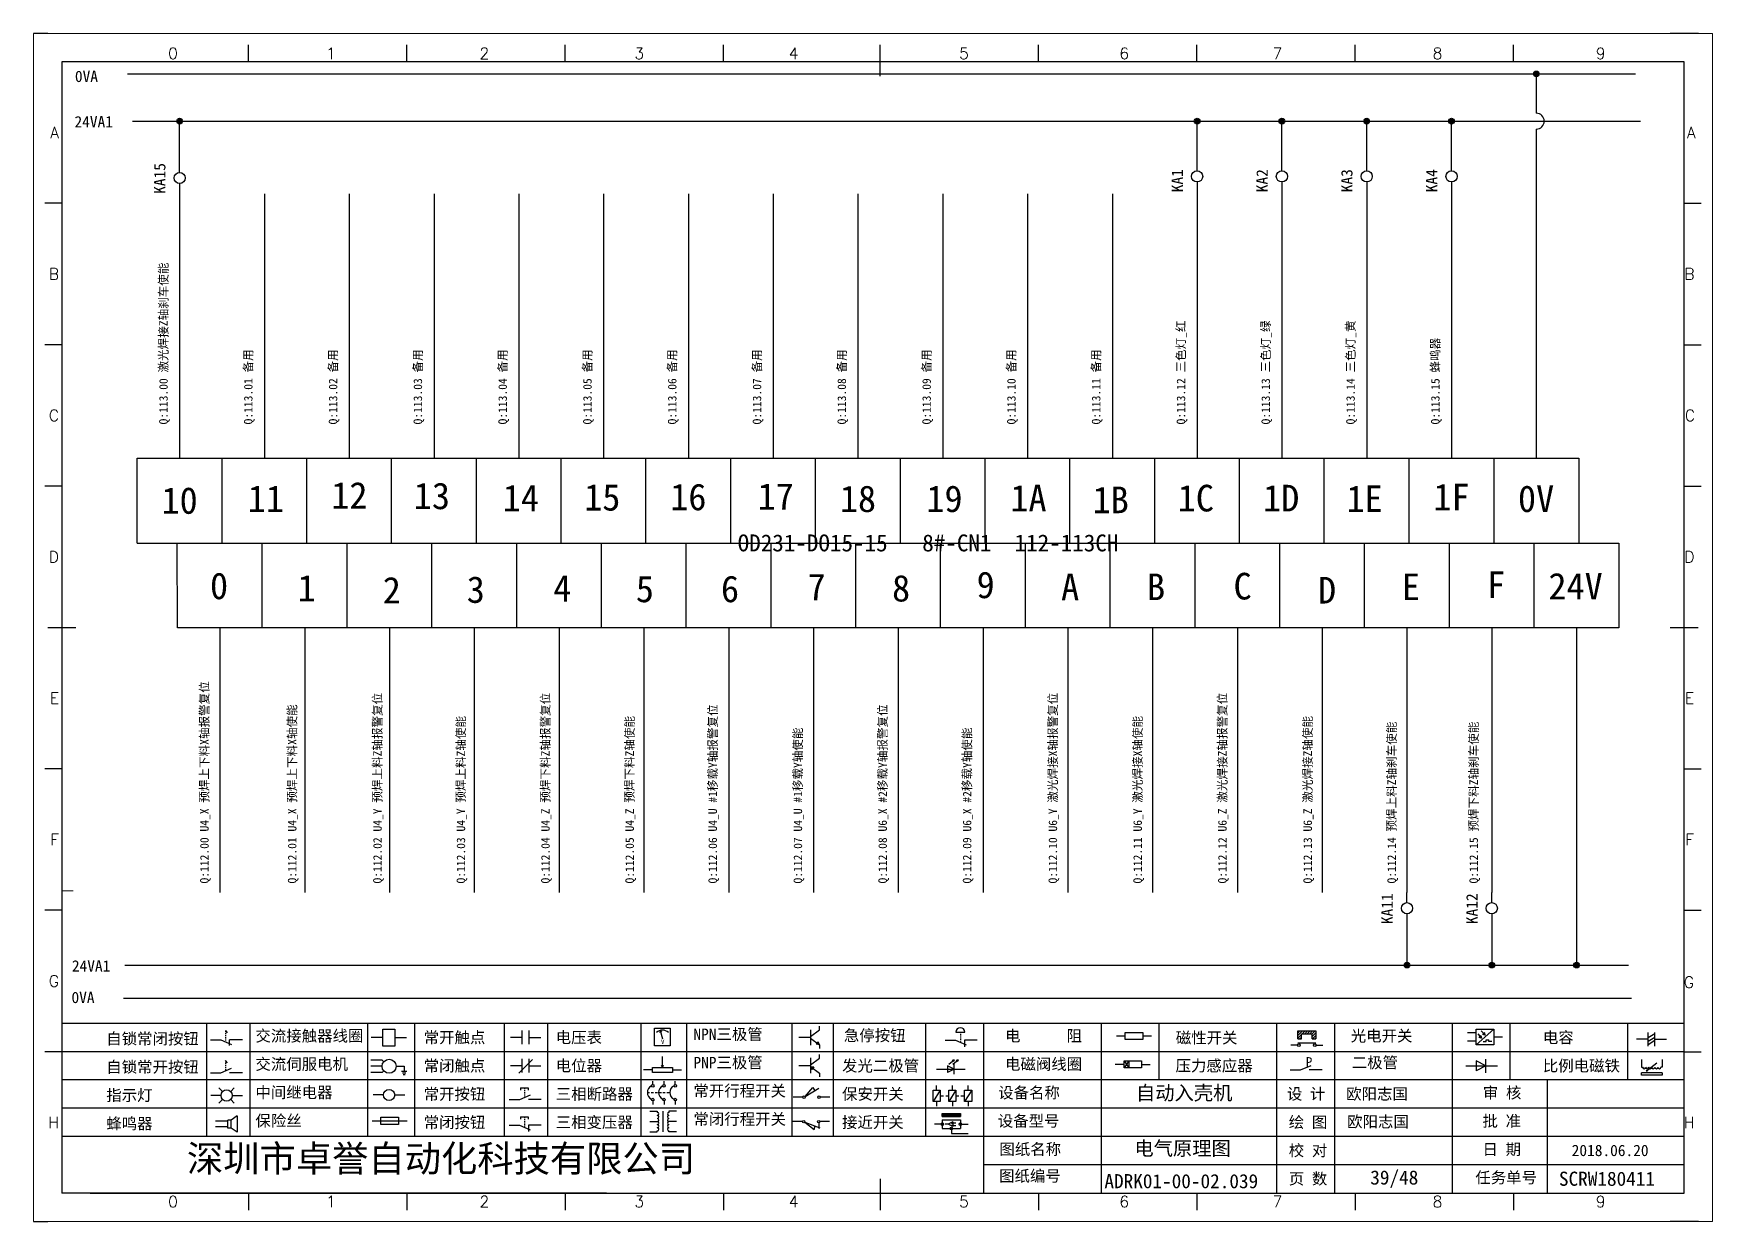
# Model space of a CAD drawing. Header units: millimetres. Extents: x 336 to 12810, y -1577 to 4105.
# Drawn here: x 7982.8 to 8279.8, y -956.1 to -746.1 of the extents above; entities that cross this region are included whole.
import ezdxf
from ezdxf.enums import TextEntityAlignment as Align

# ---------------------------------------------------------------- set-up
doc = ezdxf.new("R2010")
doc.units = ezdxf.units.MM
doc.layers.add('AE_BOR', color=1, linetype='Continuous')
doc.layers.add('MISC', color=2, linetype='Continuous')
doc.styles.get("Standard").update_dxf_attribs({"font": ''})
doc.styles.add('WD', font='romans.shx', dxfattribs={"width": 0.8, "bigfont": 'gbcbig.shx'})
doc.styles.add('样式 0', font='')
doc.styles.add('汉字', font='')
doc.styles.get('Standard').set_extended_font_data('SimSun')
doc.styles.get('样式 0').set_extended_font_data('KaiTi_GB2312')
doc.styles.get('汉字').set_extended_font_data('新宋体')

# ---------------------------------------------------------------- blocks, each defined once
blk = doc.blocks.new('磁性开关')
at = {"linetype": 'ByBlock'}
h = blk.add_hatch(dxfattribs=at)
h.set_pattern_fill('ANSI31', color=256, scale=0.1, style=0)
h.paths.add_polyline_path([(-1910.88, -776.69), (-1910.88, -775.29), (-1907.69, -775.29), (-1907.69, -776.69), (-1908.31, -776.69), (-1908.31, -775.79), (-1910.25, -775.79), (-1910.25, -776.69)])
for p, q in [((-1910.91, -777.81), (-1912.09, -777.81)), ((-1910.88, -776.69), (-1910.88, -775.29)), ((-1910.88, -775.29), (-1907.69, -775.29)), ((-1910.88, -776.69), (-1910.25, -776.69)), ((-1910.88, -777.39), (-1907.69, -777.39)), ((-1910.25, -776.69), (-1910.25, -775.79)), ((-1910.25, -775.79), (-1908.31, -775.79)), ((-1908.31, -776.69), (-1908.31, -775.79)), ((-1908.31, -776.69), (-1907.69, -776.69)), ((-1907.69, -775.29), (-1907.69, -776.69)), ((-1907.66, -777.81), (-1906.48, -777.81))]:
    blk.add_line(p, q, dxfattribs=at)
for centre in [(-1910.68, -777.81), (-1907.88, -777.81)]:
    blk.add_circle(centre, 0.225, dxfattribs=at)
blk = doc.blocks.new('*U6')
at = {"linetype": 'ByBlock'}
for p, q in [((-1909.23, -780.45), (-1909.23, -780.67)), ((-1909.23, -780.45), (-1908.92, -780.84)), ((-1909.23, -780.84), (-1909.23, -781.05)), ((-1911.92, -782.07), (-1910.06, -782.07)), ((-1910.06, -782.07), (-1908.18, -782.88)), ((-1909.23, -781.23), (-1909.23, -781.44)), ((-1909.23, -781.61), (-1909.23, -781.83)), ((-1909.23, -782), (-1909.23, -782.21)), ((-1909.23, -782.38), (-1909.23, -782.43)), ((-1908.52, -783.07), (-1908.52, -782.07)), ((-1906.25, -782.07), (-1908.52, -782.07))]:
    blk.add_line(p, q, dxfattribs=at)
blk = doc.blocks.new('*U8')
at = {"linetype": 'ByBlock'}
for p, q in [((-1911.92, -792.89), (-1910.06, -792.89)), ((-1910.06, -792.89), (-1908.18, -792.08)), ((-1908.88, -791.17), (-1909.23, -790.71)), ((-1909.23, -790.71), (-1909.23, -790.92)), ((-1909.23, -791.09), (-1909.23, -791.31)), ((-1909.23, -791.48), (-1909.23, -791.69)), ((-1909.23, -791.86), (-1909.23, -792.08)), ((-1909.23, -792.25), (-1909.23, -792.47)), ((-1906.25, -792.89), (-1908.52, -792.89))]:
    blk.add_line(p, q, dxfattribs=at)
blk = doc.blocks.new('蜂鸣器')
at = {"linetype": 'ByBlock'}
for p, q in [((-1907.17, -795.53), (-1908.25, -796.26)), ((-1907.17, -795.53), (-1907.17, -798.41)), ((-1908.8, -796.48), (-1911.01, -796.48)), ((-1908.8, -797.46), (-1911.01, -797.46)), ((-1908.25, -796.26), (-1908.8, -796.26)), ((-1908.8, -797.68), (-1908.8, -796.26)), ((-1908.25, -797.68), (-1908.8, -797.68)), ((-1908.25, -797.68), (-1908.25, -796.26)), ((-1907.17, -798.41), (-1908.25, -797.68))]:
    blk.add_line(p, q, dxfattribs=at)
blk = doc.blocks.new('指示灯')
at = {"linetype": 'ByBlock'}
for p, q in [((-1854.25, -776.92), (-1856.06, -776.92)), ((-1854.62, -775.59), (-1853.97, -776.23)), ((-1854.62, -778.25), (-1853.97, -777.61)), ((-1851.9, -775.59), (-1852.54, -776.23)), ((-1851.9, -778.25), (-1852.54, -777.61)), ((-1852.26, -776.92), (-1850.45, -776.92))]:
    blk.add_line(p, q, dxfattribs=at)
blk.add_circle((-1853.26, -776.92), 0.992, dxfattribs=at)
blk = doc.blocks.new('光电开关')
at = {"linetype": 'ByBlock'}
h = blk.add_hatch(dxfattribs=at)
h.set_pattern_fill('ANSI31', color=256, scale=0.01, style=0)
h.set_pattern_definition([(45, (0.172267, 0), (-0.0224506403, 0.0224506403), [])])
h.paths.add_polyline_path([(-1882.44, -776.34), (-1882.5, -775.91), (-1882.68, -776.07)])
h.paths.add_polyline_path([(-1882.86, -776.23), (-1882.44, -776.34), (-1882.68, -776.07)])
h.paths.add_polyline_path([(-1883.05, -776.88), (-1883.11, -776.45), (-1883.29, -776.61)])
h.paths.add_polyline_path([(-1883.47, -776.77), (-1883.05, -776.88), (-1883.29, -776.61)])
for p, q in [((-1884.01, -775.96), (-1885.56, -775.96)), ((-1884.01, -777.39), (-1885.56, -777.39)), ((-1880.91, -775.3), (-1884.01, -778.05)), ((-1883.75, -776.09), (-1883.05, -776.88)), ((-1883.11, -776.45), (-1883.47, -776.77)), ((-1883.05, -776.88), (-1883.47, -776.77)), ((-1883.14, -775.55), (-1882.44, -776.34)), ((-1883.05, -776.88), (-1883.11, -776.45)), ((-1882.5, -775.91), (-1882.86, -776.23)), ((-1882.44, -776.34), (-1882.86, -776.23)), ((-1882.78, -777.47), (-1882.23, -777.47)), ((-1882.44, -776.34), (-1882.5, -775.91)), ((-1882.23, -777.47), (-1882.23, -777.14)), ((-1882.23, -777.14), (-1881.78, -777.14)), ((-1881.78, -777.47), (-1881.78, -777.14)), ((-1881.23, -777.47), (-1881.78, -777.47)), ((-1879.37, -776.67), (-1880.91, -776.67))]:
    blk.add_line(p, q, dxfattribs=at)
blk.add_lwpolyline([(-1884.01, -775.3), (-1880.91, -775.3), (-1880.91, -778.05), (-1884.01, -778.05)], close=True, dxfattribs=at)
blk = doc.blocks.new('交流接触器线圈')
at = {"linetype": 'ByBlock'}
for p, q in [((-1880.82, -781.77), (-1882.87, -781.77)), ((-1878.72, -781.77), (-1876.67, -781.77))]:
    blk.add_line(p, q, dxfattribs=at)
blk.add_lwpolyline([(-1880.82, -780.28), (-1878.72, -780.28), (-1878.72, -783.26), (-1880.82, -783.26)], close=True, dxfattribs=at)
blk = doc.blocks.new('交流伺服电机')
at = {"linetype": 'ByBlock'}
for p, q in [((-1880.97, -785.75), (-1882.94, -785.75)), ((-1880.97, -786.85), (-1882.94, -786.85)), ((-1880.97, -785.75), (-1880.65, -786.03)), ((-1878.49, -786.85), (-1877.07, -786.85)), ((-1877.07, -786.85), (-1877.07, -787.72)), ((-1880.97, -787.94), (-1882.94, -787.94)), ((-1880.97, -787.94), (-1880.65, -787.67)), ((-1877.54, -787.72), (-1876.59, -787.72)), ((-1877.38, -788.01), (-1876.75, -788.01)), ((-1877.23, -788.29), (-1876.9, -788.29))]:
    blk.add_line(p, q, dxfattribs=at)
blk.add_circle((-1879.73, -786.85), 1.24, dxfattribs=at)
blk = doc.blocks.new('中间继电器')
at = {"linetype": 'ByBlock'}
for p, q in [((-1880.72, -791.92), (-1882.54, -791.92)), ((-1878.74, -791.92), (-1876.92, -791.92))]:
    blk.add_line(p, q, dxfattribs=at)
blk.add_circle((-1879.73, -791.92), 0.992, dxfattribs=at)
blk = doc.blocks.new('保险丝')
at = {"linetype": 'ByBlock'}
blk.add_line((-1882.72, -796.49), (-1876.55, -796.49), dxfattribs=at)
blk.add_lwpolyline([(-1881.2, -795.86), (-1878.06, -795.86), (-1878.06, -797.12), (-1881.2, -797.12)], close=True, dxfattribs=at)
blk = doc.blocks.new('常开按钮')
at = {"linetype": 'ByBlock'}
for p, q in [((-1910.06, -787.73), (-1908.18, -786.93)), ((-1909.9, -785.68), (-1908.56, -785.68)), ((-1909.9, -785.68), (-1909.9, -786.07)), ((-1909.23, -785.68), (-1909.23, -785.89)), ((-1909.23, -786.06), (-1909.23, -786.28)), ((-1909.23, -786.45), (-1909.23, -786.67)), ((-1909.23, -786.84), (-1909.23, -787.05)), ((-1908.56, -785.68), (-1908.56, -786.07)), ((-1911.92, -787.73), (-1910.06, -787.73)), ((-1909.23, -787.22), (-1909.23, -787.38)), ((-1906.25, -787.73), (-1908.52, -787.73))]:
    blk.add_line(p, q, dxfattribs=at)
blk = doc.blocks.new('常开触点')
at = {"linetype": 'ByBlock'}
for p, q in [((-1853.82, -782.99), (-1853.82, -780.56)), ((-1852.6, -782.99), (-1852.6, -780.56)), ((-1853.82, -781.77), (-1855.88, -781.77)), ((-1852.6, -781.77), (-1850.55, -781.77))]:
    blk.add_line(p, q, dxfattribs=at)
blk = doc.blocks.new('常闭触点')
at = {"linetype": 'ByBlock'}
for p, q in [((-1853.82, -786.77), (-1855.88, -786.77)), ((-1852.01, -785.66), (-1854.43, -788.1)), ((-1853.82, -787.99), (-1853.82, -785.56)), ((-1852.6, -787.99), (-1852.6, -785.56)), ((-1852.6, -786.77), (-1850.55, -786.77))]:
    blk.add_line(p, q, dxfattribs=at)
blk = doc.blocks.new('常闭按钮')
at = {"linetype": 'ByBlock'}
for p, q in [((-1856.13, -792.28), (-1854.28, -792.28)), ((-1854.28, -792.28), (-1852.4, -793.09)), ((-1854.11, -790.83), (-1852.77, -790.83)), ((-1854.11, -790.83), (-1854.11, -791.22)), ((-1853.44, -790.83), (-1853.44, -791.04)), ((-1853.44, -791.21), (-1853.44, -791.43)), ((-1853.44, -791.6), (-1853.44, -791.82)), ((-1853.44, -791.99), (-1853.44, -792.2)), ((-1853.44, -792.37), (-1853.44, -792.53)), ((-1852.77, -790.83), (-1852.77, -791.22)), ((-1850.47, -792.28), (-1852.73, -792.28)), ((-1852.73, -792.28), (-1852.73, -793.43))]:
    blk.add_line(p, q, dxfattribs=at)
blk = doc.blocks.new('电磁阀线圈')
at = {"linetype": 'ByBlock'}
for p, q in [((-1854.61, -795.92), (-1853.75, -797.16)), ((-1853.75, -795.92), (-1854.61, -797.16)), ((-1853.75, -795.92), (-1853.75, -797.16)), ((-1854.61, -796.54), (-1856.17, -796.54)), ((-1851.53, -796.54), (-1849.97, -796.54))]:
    blk.add_line(p, q, dxfattribs=at)
blk.add_lwpolyline([(-1854.61, -795.92), (-1851.53, -795.92), (-1851.53, -797.16), (-1854.61, -797.16)], close=True, dxfattribs=at)
blk = doc.blocks.new('电压表')
at = {"linetype": 'ByBlock'}
for p, q in [((-1814.84, -780.75), (-1814.91, -781.13)), ((-1814.6, -781.05), (-1814.91, -781.13)), ((-1814.84, -780.75), (-1814.46, -782.26)), ((-1814.84, -780.75), (-1814.6, -781.05))]:
    blk.add_line(p, q, dxfattribs=at)
blk.add_lwpolyline([(-1815.84, -780.34), (-1813.07, -780.34), (-1813.07, -783.49), (-1815.84, -783.49)], close=True, dxfattribs=at)
blk.add_arc((-1814.46, -782.26), 1.56, 46.8313, 133.1687, dxfattribs=at)
at = {"linetype": 'ByBlock', "insert": (-1814.7, -782.39), "char_height": 0.75, "width": 0.6768, "attachment_point": 1}
blk.add_mtext('V', dxfattribs=at)
blk = doc.blocks.new('电位器')
at = {"linetype": 'ByBlock'}
for p, q in [((-1814.45, -787.3), (-1814.62, -786.96)), ((-1814.62, -786.96), (-1814.27, -786.96)), ((-1814.45, -787.3), (-1814.45, -785.39)), ((-1814.45, -787.3), (-1814.27, -786.96)), ((-1816.21, -787.75), (-1817.79, -787.75)), ((-1812.68, -787.75), (-1811.1, -787.75))]:
    blk.add_line(p, q, dxfattribs=at)
blk.add_lwpolyline([(-1816.21, -787.3), (-1812.68, -787.3), (-1812.68, -788.2), (-1816.21, -788.2)], close=True, dxfattribs=at)
blk = doc.blocks.new('三相断路器')
at = {"linetype": 'ByBlock'}
for p, q in [((-1816.17, -790.33), (-1816.17, -789.7)), ((-1814.17, -790.33), (-1814.17, -789.7)), ((-1812.18, -790.33), (-1812.18, -789.7)), ((-1817.14, -791.74), (-1816.72, -791.74)), ((-1816.45, -791.74), (-1816.03, -791.74)), ((-1815.76, -791.74), (-1815.34, -791.74)), ((-1815.07, -791.74), (-1814.65, -791.74)), ((-1814.38, -791.74), (-1813.96, -791.74)), ((-1813.69, -791.74), (-1813.27, -791.74)), ((-1816.17, -793.19), (-1816.17, -793.83)), ((-1814.17, -793.19), (-1814.17, -793.83)), ((-1812.18, -793.19), (-1812.18, -793.83))]:
    blk.add_line(p, q, dxfattribs=at)
for centre in [(-1816.17, -790.55), (-1816.17, -792.98), (-1814.17, -790.55), (-1814.17, -792.98), (-1812.18, -790.55), (-1812.18, -792.98)]:
    blk.add_circle(centre, 0.219, dxfattribs=at)
for centre in [(-1815.81, -791.74), (-1813.82, -791.74), (-1811.83, -791.74)]:
    blk.add_arc(centre, 1.32, 115.5791, 244.4209, dxfattribs=at)
blk = doc.blocks.new('三相变压器')
at = {"linetype": 'ByBlock'}
for p, q in [((-1816.69, -795.03), (-1815.37, -795.03)), ((-1815.37, -795.03), (-1815.37, -795.24)), ((-1814.34, -798.7), (-1814.34, -795.04)), ((-1812, -795.03), (-1813.32, -795.03)), ((-1813.32, -795.03), (-1813.32, -795.24)), ((-1816.69, -796.87), (-1815.37, -796.87)), ((-1816.69, -798.71), (-1815.37, -798.71)), ((-1815.37, -798.71), (-1815.37, -798.5)), ((-1812, -796.87), (-1813.32, -796.87)), ((-1813.32, -798.71), (-1813.32, -798.5)), ((-1812, -798.71), (-1813.32, -798.71))]:
    blk.add_line(p, q, dxfattribs=at)
for centre, start, end in [((-1815.37, -795.51), 270, 90), ((-1815.37, -796.06), 270, 90), ((-1813.32, -795.51), 90, 270), ((-1813.32, -796.06), 90, 270), ((-1815.37, -796.6), 270, 90), ((-1815.37, -797.14), 270, 90), ((-1815.37, -797.68), 270, 90), ((-1815.37, -798.23), 270, 90), ((-1813.32, -796.6), 90, 270), ((-1813.32, -797.14), 90, 270), ((-1813.32, -797.68), 90, 270), ((-1813.32, -798.23), 90, 270)]:
    blk.add_arc(centre, 0.271, start, end, dxfattribs=at)
blk = doc.blocks.new('压力感应器')
at = {"linetype": 'ByBlock'}
for p, q in [((-1817.44, -777.73), (-1815.59, -777.73)), ((-1815.59, -777.73), (-1813.71, -776.93)), ((-1811.78, -777.73), (-1814.05, -777.73))]:
    blk.add_line(p, q, dxfattribs=at)
at = {"linetype": 'ByBlock', "insert": (-1814.65, -775.48), "char_height": 1.68, "width": 1.2242, "attachment_point": 1}
blk.add_mtext('{\\fNSimSun|b0|i0|c134|p49;P}', dxfattribs=at)
blk = doc.blocks.new('二极管')
at = {"linetype": 'ByBlock'}
for p, q in [((-1787.52, -776.77), (-1781.92, -776.77)), ((-1783.97, -776.77), (-1785.69, -775.9)), ((-1785.69, -775.9), (-1785.69, -777.65)), ((-1783.97, -776.77), (-1785.69, -777.65)), ((-1783.97, -777.99), (-1783.97, -775.56))]:
    blk.add_line(p, q, dxfattribs=at)
blk = doc.blocks.new('NPN三极管')
at = {"linetype": 'ByBlock'}
for p, q in [((-1785.73, -780.61), (-1785.73, -783.32)), ((-1785.73, -781.82), (-1784.15, -780.66)), ((-1784.15, -780.66), (-1784.15, -779.98)), ((-1785.73, -781.97), (-1787.81, -781.97)), ((-1785.73, -782.11), (-1784.15, -783.27)), ((-1784.41, -782.73), (-1784.74, -783.18)), ((-1784.15, -783.27), (-1784.74, -783.18)), ((-1784.15, -783.27), (-1784.41, -782.73)), ((-1784.15, -783.27), (-1784.15, -783.96))]:
    blk.add_line(p, q, dxfattribs=at)
blk = doc.blocks.new('PNP三极管')
at = {"linetype": 'ByBlock'}
for p, q in [((-1784.9, -786.74), (-1786.98, -786.74)), ((-1784.9, -785.38), (-1784.9, -788.09)), ((-1784.9, -786.59), (-1783.32, -785.43)), ((-1784.9, -786.88), (-1783.32, -788.04)), ((-1784.9, -786.88), (-1784.31, -786.97)), ((-1784.9, -786.88), (-1784.64, -787.42)), ((-1784.31, -786.97), (-1784.64, -787.42)), ((-1783.32, -785.43), (-1783.32, -784.75)), ((-1783.32, -788.04), (-1783.32, -788.73))]:
    blk.add_line(p, q, dxfattribs=at)
blk = doc.blocks.new('常开行程开关')
at = {"linetype": 'ByBlock'}
for p, q in [((-1786.29, -792.3), (-1788.01, -792.3)), ((-1785.89, -792.17), (-1784.52, -790.62)), ((-1785.89, -792.17), (-1783.43, -790.72)), ((-1784.52, -790.62), (-1784.19, -791.17)), ((-1781.48, -792.3), (-1783.21, -792.3))]:
    blk.add_line(p, q, dxfattribs=at)
for centre in [(-1786.07, -792.3), (-1783.42, -792.3)]:
    blk.add_circle(centre, 0.219, dxfattribs=at)
blk = doc.blocks.new('常闭行程开关')
at = {"linetype": 'ByBlock'}
for p, q in [((-1786.34, -796.62), (-1788.07, -796.62)), ((-1785.93, -796.72), (-1783.25, -797.7)), ((-1785.93, -796.72), (-1784.3, -798)), ((-1784.3, -798), (-1784.08, -797.4)), ((-1783.48, -796.84), (-1783.48, -797.85)), ((-1781.54, -796.62), (-1783.26, -796.62))]:
    blk.add_line(p, q, dxfattribs=at)
for centre in [(-1786.12, -796.62), (-1783.48, -796.62)]:
    blk.add_circle(centre, 0.219, dxfattribs=at)
blk = doc.blocks.new('电容')
at = {"linetype": 'ByBlock'}
for p, q in [((-1756.08, -782.99), (-1756.08, -780.56)), ((-1754.86, -780.79), (-1756.08, -781.55)), ((-1754.86, -782.99), (-1754.86, -780.56)), ((-1756.08, -781.77), (-1758.13, -781.77)), ((-1754.86, -781.44), (-1756.08, -782.2)), ((-1754.86, -781.99), (-1756.08, -782.75)), ((-1754.86, -781.77), (-1752.81, -781.77))]:
    blk.add_line(p, q, dxfattribs=at)
blk = doc.blocks.new('发光二极管')
at = {"linetype": 'ByBlock'}
for p, q in [((-1758.01, -786.77), (-1752.89, -786.77)), ((-1754.84, -786.77), (-1756.04, -786.16)), ((-1756.04, -786.16), (-1756.04, -787.39)), ((-1754.84, -786.77), (-1756.04, -787.39)), ((-1755.78, -785.92), (-1754.89, -785.14)), ((-1754.89, -785.14), (-1755.2, -785.22)), ((-1755.2, -785.22), (-1755.01, -785.43)), ((-1755.08, -785.92), (-1754.18, -785.14)), ((-1754.89, -785.14), (-1755.01, -785.43)), ((-1754.84, -787.63), (-1754.84, -785.92)), ((-1754.18, -785.14), (-1754.49, -785.22)), ((-1754.49, -785.22), (-1754.31, -785.43)), ((-1754.18, -785.14), (-1754.31, -785.43))]:
    blk.add_line(p, q, dxfattribs=at)
blk = doc.blocks.new('比例电磁阀')
at = {"linetype": 'ByBlock'}
for p, q in [((-1757.26, -775.38), (-1757.26, -776.71)), ((-1757.26, -776.71), (-1757.05, -776.71)), ((-1753.6, -777.73), (-1757.25, -777.73)), ((-1757.25, -778.13), (-1757.25, -777.73)), ((-1753.6, -778.13), (-1757.25, -778.13)), ((-1754.5, -775.98), (-1756.35, -777.44)), ((-1756.35, -777.44), (-1756.25, -777.25)), ((-1756.35, -777.44), (-1756.15, -777.38)), ((-1756.15, -777.38), (-1756.25, -777.25)), ((-1753.58, -776.71), (-1753.8, -776.71)), ((-1753.6, -777.73), (-1753.6, -778.13)), ((-1753.58, -775.38), (-1753.58, -776.71))]:
    blk.add_line(p, q, dxfattribs=at)
for centre in [(-1756.78, -776.71), (-1756.24, -776.71), (-1755.7, -776.71), (-1755.15, -776.71), (-1754.61, -776.71), (-1754.07, -776.71)]:
    blk.add_arc(centre, 0.271, 180, 0, dxfattribs=at)
blk = doc.blocks.new('保安开关')
at = {"linetype": 'ByBlock'}
for p, q in [((-1757.96, -790.79), (-1757.96, -789.97)), ((-1755.17, -790.79), (-1755.17, -789.97)), ((-1752.39, -790.79), (-1752.39, -789.97)), ((-1757.33, -790.79), (-1758.6, -792.81)), ((-1757.96, -792.81), (-1757.96, -793.62)), ((-1757.33, -791.8), (-1756.72, -791.8)), ((-1756.35, -791.8), (-1755.89, -791.8)), ((-1754.54, -790.79), (-1755.81, -792.81)), ((-1755.17, -792.81), (-1755.17, -793.62)), ((-1754.52, -791.8), (-1754.06, -791.8)), ((-1753.69, -791.8), (-1753.08, -791.8)), ((-1751.75, -790.79), (-1753.02, -792.81)), ((-1752.39, -792.81), (-1752.39, -793.62))]:
    blk.add_line(p, q, dxfattribs=at)
for points in [[(-1758.6, -790.79), (-1757.33, -790.79), (-1757.33, -792.81), (-1758.6, -792.81)], [(-1755.81, -790.79), (-1754.54, -790.79), (-1754.54, -792.81), (-1755.81, -792.81)], [(-1753.02, -790.79), (-1751.75, -790.79), (-1751.75, -792.81), (-1753.02, -792.81)]]:
    blk.add_lwpolyline(points, close=True, dxfattribs=at)
blk = doc.blocks.new('接近开关')
at = {"linetype": 'ByBlock'}
h = blk.add_hatch(dxfattribs=at)
h.set_pattern_fill('ANSI31', color=256, scale=0.01, style=0)
h.set_pattern_definition([(45, (-89.131516, -30.795668), (-0.0224506403, 0.0224506403), [])])
h.paths.add_polyline_path([(-1516.96, -1123.35), (-1516.96, -1122.85), (-1513.76, -1122.85), (-1513.76, -1123.35)])
for p, q in [((-1517.18, -1124.71), (-1518.36, -1124.71)), ((-1516.96, -1123.35), (-1516.96, -1122.85)), ((-1516.96, -1122.85), (-1513.76, -1122.85)), ((-1516.96, -1123.35), (-1513.76, -1123.35)), ((-1516.96, -1123.95), (-1513.76, -1123.95)), ((-1516.96, -1123.95), (-1516.96, -1125.47)), ((-1516.96, -1125.47), (-1513.76, -1125.47)), ((-1515.91, -1124.71), (-1516.45, -1124.71)), ((-1515.11, -1124.31), (-1515.91, -1124.71)), ((-1515.11, -1125.11), (-1515.91, -1124.71)), ((-1515.33, -1124.53), (-1515.17, -1124.53)), ((-1515.33, -1124.88), (-1515.17, -1124.88)), ((-1515.25, -1124.45), (-1515.25, -1124.61)), ((-1515.11, -1124.31), (-1515.11, -1125.11)), ((-1515.11, -1124.48), (-1514.58, -1124.48)), ((-1515.11, -1124.94), (-1514.58, -1124.94)), ((-1513.76, -1122.85), (-1513.76, -1123.35)), ((-1513.76, -1123.95), (-1513.76, -1125.47)), ((-1513.54, -1124.71), (-1512.36, -1124.71)), ((-1515.36, -1125.69), (-1515.36, -1126.36)), ((-1515.36, -1126.36), (-1512.36, -1126.36))]:
    blk.add_line(p, q, dxfattribs=at)
for centre in [(-1516.96, -1124.71), (-1515.36, -1125.47), (-1513.76, -1124.71)]:
    blk.add_circle(centre, 0.225, dxfattribs=at)
blk = doc.blocks.new('电阻')
at = {"linetype": 'ByBlock'}
for p, q in [((-3.09, 0), (-1.57, 0)), ((1.57, 0), (3.09, 0))]:
    blk.add_line(p, q, dxfattribs=at)
blk.add_lwpolyline([(-1.57, 0.63), (1.57, 0.63), (1.57, -0.63), (-1.57, -0.63)], close=True, dxfattribs=at)
blk = doc.blocks.new('急停按钮')
at = {"linetype": 'ByBlock'}
for p, q in [((-1.86, 0), (0, 0)), ((0, 0), (1.88, -0.81)), ((0.06, 1.45), (1.61, 1.45)), ((0.83, 1.45), (0.83, 1.24)), ((0.83, 1.07), (0.83, 0.85)), ((0.83, 0.68), (0.83, 0.47)), ((0.83, 0.29), (0.83, 0.08)), ((3.81, 0), (1.54, 0)), ((1.54, 0), (1.54, -1.15)), ((0.83, -0.09), (0.83, -0.24))]:
    blk.add_line(p, q, dxfattribs=at)
blk.add_arc((0.83, 1.45), 0.774, 0, 180)
blk = doc.blocks.new('电控横A4')
for p, q in [((292, -5), (5, -5)), ((5, -5), (5, -205)), ((292, -205), (292, -5)), ((10.03, -205), (289.53, -205)), ((130.8, -205), (190.75, -205)), ((190.75, -205), (259.54, -205))]:
    blk.add_line(p, q)
at = {"lineweight": 9, "ltscale": 0.1}
for p, q in [((5, -151.57), (7, -151.57)), ((101.34, -205), (130.8, -205)), ((129.44, -205), (129.44, -205)), ((129.44, -205), (129.44, -205)), ((129.44, -205), (129.44, -205)), ((129.44, -205), (129.44, -205))]:
    blk.add_line(p, q, dxfattribs=at)
at = {"linetype": 'ByBlock'}
for p, q in [((292, -175), (5, -175)), ((292, -180), (5, -180)), ((292, -185), (5, -185)), ((292, -190), (5, -190)), ((292, -195), (5, -195)), ((292, -200), (168.03, -200))]:
    blk.add_line(p, q, dxfattribs=at)
at = {"color": 0, "lineweight": -2}
for p, q in [((30.58, -175), (30.58, -195)), ((38.26, -175), (38.26, -195)), ((59.05, -175), (59.05, -195)), ((67.4, -175), (67.4, -195)), ((83.26, -175), (83.26, -195)), ((90.91, -175), (90.91, -195)), ((107.4, -175), (107.4, -195)), ((115.5, -175), (115.5, -195)), ((134.12, -175), (134.12, -195)), ((141.48, -175), (141.48, -195)), ((157.79, -175), (157.79, -195)), ((168.03, -175), (168.03, -204.92)), ((188.84, -175), (188.84, -185)), ((199.08, -175), (199.08, -185)), ((219.89, -175), (219.89, -185)), ((230.12, -175), (230.12, -185)), ((250.93, -175), (250.93, -185)), ((261.17, -175), (261.17, -185)), ((281.98, -175), (281.98, -185)), ((188.84, -185), (188.84, -204.92)), ((219.89, -185), (219.89, -205)), ((230.12, -185), (230.12, -205)), ((250.93, -185), (250.93, -205)), ((267.79, -185), (267.79, -205))]:
    blk.add_line(p, q, dxfattribs=at)
at = {"color": 0, "ltscale": 2}
for p, q in [((292, -205), (292, -183.55)), ((101.34, -205), (5, -205)), ((259.54, -205), (289.53, -205)), ((259.54, -205), (292, -205))]:
    blk.add_line(p, q, dxfattribs=at)
at = {"layer": 'AE_BOR', "lineweight": 30}
for p, q in [((2.53, 0), (0, 0)), ((294.53, 0), (289.53, 0)), ((0, -210), (2.53, -210)), ((294.53, -210), (289.53, -210))]:
    blk.add_line(p, q, dxfattribs=at)
at = {"layer": 'AE_BOR', "color": 1, "lineweight": 15}
for p, q in [((0, 0), (297, 0)), ((0, -210), (0, 0)), ((297, 0), (297, -210)), ((297, -210), (0, -210))]:
    blk.add_line(p, q, dxfattribs=at)
at = {"layer": 'AE_BOR'}
for p, q in [((38.03, -5), (38.03, -2)), ((66.03, -5), (66.03, -2)), ((94.03, -5), (94.03, -2)), ((122.03, -5), (122.03, -2)), ((149.78, -5), (149.78, -2)), ((177.78, -5), (177.78, -2)), ((205.78, -5), (205.78, -2)), ((233.78, -5), (233.78, -2)), ((261.78, -5), (261.78, -2)), ((5, -30), (2, -30)), ((292, -30), (295, -30)), ((5, -55), (2, -55)), ((292, -55), (295, -55)), ((5, -80), (2, -80)), ((292, -80), (295, -80)), ((5, -130), (2, -130)), ((292, -130), (295, -130)), ((5, -155), (2, -155)), ((292, -155), (295, -155)), ((5, -180), (2, -180)), ((292, -180), (295, -180)), ((38.03, -205), (38.03, -208)), ((66.03, -205), (66.03, -208)), ((94.03, -205), (94.03, -208)), ((122.03, -205), (122.03, -208)), ((149.78, -205), (149.78, -208)), ((177.78, -205), (177.78, -208)), ((205.78, -205), (205.78, -208)), ((233.78, -205), (233.78, -208)), ((261.78, -205), (261.78, -208))]:
    blk.add_line(p, q, dxfattribs=at)
at = {"layer": 'AE_BOR', "color": 2, "lineweight": 30}
for p, q in [((149.78, -7.5), (149.78, -2.5)), ((2.5, -105), (7.5, -105)), ((289.5, -105), (294.5, -105)), ((149.78, -202.5), (149.78, -207.5)), ((149.78, -205), (149.78, -207.5))]:
    blk.add_line(p, q, dxfattribs=at)
at = {"linetype": 'ByBlock'}
for name, p in [('*U6', (1943.19, 604.18)), ('交流接触器线圈', (1942.62, 604.27)), ('常开触点', (1940.27, 604.3)), ('电压表', (1925.71, 604.52)), ('NPN三极管', (1923.2, 604.5)), ('磁性开关', (2134.53, 598.96)), ('光电开关', (2139.22, 599.27)), ('电容', (2041.69, 603.98)), ('电位器', (1925.71, 604.52)), ('PNP三极管', (1922.37, 604.27)), ('压力感应器', (2039.72, 594.52)), ('*U8', (1943.19, 609.18)), ('交流伺服电机', (1942.62, 604.27)), ('常闭触点', (1940.27, 604.3)), ('发光二极管', (1917.72, 603.69)), ('电磁阀线圈', (2047.53, 614.3)), ('二极管', (2040.91, 594.27)), ('比例电磁阀', (2041.69, 593.98)), ('指示灯', (1887.41, 589.18)), ('中间继电器', (1942.62, 604.27)), ('常开按钮', (1996.06, 599.3)), ('三相断路器', (1925.71, 604.52)), ('常开行程开关', (1922.37, 604.27)), ('保安开关', (1917.72, 603.98)), ('蜂鸣器', (1943.19, 604.18)), ('保险丝', (1942.62, 604.27)), ('常闭按钮', (1940.27, 599.3)), ('三相变压器', (1925.71, 604.52)), ('常闭行程开关', (1922.37, 604.27)), ('接近开关', (1677.72, 931.9))]:
    blk.add_blockref(name, p, dxfattribs=at)
for name, p in [('急停按钮', (163.12, -177.98)), ('电阻', (194.66, -177.22))]:
    blk.add_blockref(name, p)
at = {"char_height": 2, "attachment_point": 1, "style": '汉字'}
for s, insert in [('{\\fKaiTi_GB2312|b0|i0|c134|p49;自锁常闭按钮}', (12.86, -176.69)), ('{\\fKaiTi_GB2312|b0|i0|c134|p49;交流接触器线圈}', (39.25, -176.19)), ('{\\fKaiTi_GB2312|b0|i0|c134|p49;常开触点}', (69.01, -176.48)), ('{\\fKaiTi_GB2312|b0|i0|c134|p49;电压表}', (92.37, -176.47)), ('{\\fKaiTi_GB2312|b0|i0|c134|p49;NPN三极管}', (116.73, -175.91)), ('{\\fKaiTi_GB2312|b0|i0|c134|p49;急停按钮}', (143.35, -176.12)), ('{\\fKaiTi_GB2312|b0|i0|c134|p49;电      阻}', (171.86, -176.19)), ('{\\fKaiTi_GB2312|b0|i0|c134|p49;磁性开关}', (202.07, -176.53)), ('{\\fKaiTi_GB2312|b0|i0|c134|p49;光电开关}', (233.02, -176.19)), ('{\\fKaiTi_GB2312|b0|i0|c134|p49;电容}', (267, -176.48)), ('{\\fKaiTi_GB2312|b0|i0|c134|p49;交流伺服电机}', (39.25, -181.19)), ('{\\fKaiTi_GB2312|b0|i0|c134|p49;电位器}', (92.37, -181.47)), ('{\\fKaiTi_GB2312|b0|i0|c134|p49;PNP三极管}', (116.73, -180.91)), ('{\\fKaiTi_GB2312|b0|i0|c134|p49;电磁阀线圈}', (171.86, -181.19)), ('{\\fKaiTi_GB2312|b0|i0|c134|p49;压力感应器}', (202.02, -181.47)), ('{\\fKaiTi_GB2312|b0|i0|c134|p49;二极管}', (233.2, -180.91)), ('{\\fKaiTi_GB2312|b0|i0|c134|p49;自锁常开按钮}', (12.86, -181.69)), ('{\\fKaiTi_GB2312|b0|i0|c134|p49;常闭触点}', (69.01, -181.48)), ('{\\fKaiTi_GB2312|b0|i0|c134|p49;发光二极管}', (143.02, -181.48)), ('{\\fKaiTi_GB2312|b0|i0|c134|p49;比例电磁铁}', (267, -181.48)), ('{\\fKaiTi_GB2312|b0|i0|c134|p49;指示灯}', (12.86, -186.69)), ('{\\fKaiTi_GB2312|b0|i0|c134|p49;中间继电器}', (39.25, -186.19)), ('{\\fKaiTi_GB2312|b0|i0|c134|p49;常开按钮}', (69.01, -186.48)), ('{\\fKaiTi_GB2312|b0|i0|c134|p49;三相断路器}', (92.37, -186.47)), ('{\\fKaiTi_GB2312|b0|i0|c134|p49;常开行程开关}', (116.73, -185.91)), ('{\\fKaiTi_GB2312|b0|i0|c134|p49;保安开关}', (143.02, -186.48)), ('设备名称', (170.65, -186.24)), ('{\\fKaiTi_GB2312|b0|i0|c134|p0;设 计}', (221.72, -186.46)), ('{\\fKaiTi_GB2312|b0|i0|c134|p0;审 核}', (256.39, -186.25)), ('{\\fKaiTi_GB2312|b0|i0|c134|p49;蜂鸣器}', (12.86, -191.69)), ('{\\fKaiTi_GB2312|b0|i0|c134|p49;保险丝}', (39.25, -191.19)), ('{\\fKaiTi_GB2312|b0|i0|c134|p49;常闭按钮}', (69.01, -191.48)), ('{\\fKaiTi_GB2312|b0|i0|c134|p49;三相变压器}', (92.37, -191.47)), ('{\\fKaiTi_GB2312|b0|i0|c134|p49;常闭行程开关}', (116.73, -190.91)), ('{\\fKaiTi_GB2312|b0|i0|c134|p49;接近开关}', (143.02, -191.48)), ('设备型号', (170.58, -191.24)), ('{\\fKaiTi_GB2312|b0|i0|c134|p0;绘 图}', (222.05, -191.46)), ('{\\fKaiTi_GB2312|b0|i0|c134|p0;批 准}', (256.32, -191.25)), ('图纸名称', (170.86, -196.24)), ('{\\fKaiTi_GB2312|b0|i0|c134|p0;日 期}', (256.32, -196.25)), ('{\\fKaiTi_GB2312|b0|i0|c134|p0;校 对}', (222.05, -196.46)), ('图纸编号', (170.81, -200.96)), ('{\\fKaiTi_GB2312|b0|i0|c134|p0;页 数}', (222.05, -201.46)), ('任务单号', (255.06, -201.25))]:
    blk.add_mtext(s, dxfattribs=dict(at, insert=insert))
at = {"color": 0, "lineweight": -2, "insert": (27.14, -196.53), "char_height": 4.7064, "width": 96.1138, "attachment_point": 1}
blk.add_mtext('深圳市卓誉自动化科技有限公司', dxfattribs=at)
at = {"insert": (272.1, -196.45), "char_height": 2, "width": 60.2542, "attachment_point": 1}
blk.add_mtext('{\\fKaiTi_GB2312|b0|i0|c134|p49;2018.06.20}', dxfattribs=at)
at = {"layer": 'AE_BOR', "style": 'WD'}
for s, p in [('0', (24.67, -4.5)), ('1', (52.6, -4.5)), ('2', (79.75, -4.5)), ('3', (107.15, -4.5)), ('4', (134.45, -4.5)), ('5', (164.59, -4.5)), ('6', (192.94, -4.5)), ('7', (220.04, -4.5)), ('8', (248.37, -4.5)), ('9', (277.23, -4.5)), ('0', (24.67, -207.5)), ('1', (52.6, -207.5)), ('2', (79.75, -207.5)), ('3', (107.15, -207.5)), ('4', (134.45, -207.5)), ('5', (164.59, -207.5)), ('6', (192.94, -207.5)), ('7', (220.04, -207.5)), ('8', (248.37, -207.5)), ('9', (277.23, -207.5))]:
    blk.add_text(s, height=2, dxfattribs=at).set_placement(p, align=Align.CENTER)
for s, p in [('A', (4.5, -17.5)), ('A', (294.03, -17.5)), ('B', (4.5, -42.5)), ('B', (293.84, -42.5)), ('C', (4.5, -67.5)), ('C', (293.93, -67.5)), ('D', (4.5, -92.5)), ('D', (293.84, -92.5)), ('E', (4.5, -117.5)), ('E', (293.74, -117.5)), ('F', (4.5, -142.5)), ('F', (293.74, -142.5)), ('F', (293.74, -142.5)), ('G', (4.5, -167.5)), ('G', (293.74, -167.72)), ('H', (4.5, -192.5)), ('H', (293.84, -192.5))]:
    blk.add_text(s, height=2, dxfattribs=at).set_placement(p, align=Align.MIDDLE_RIGHT)

msp = doc.modelspace()

# ---------------------------------------------------------------- hatches: boundary and pattern name
at = {"lineweight": -2}
h = msp.add_hatch(color=0, dxfattribs=at)
edge = h.paths.add_edge_path()
edge.add_arc((8248.684, -753.239), 0.5, 0, 360)
h = msp.add_hatch(color=0, dxfattribs=at)
edge = h.paths.add_edge_path()
edge.add_arc((8008.684, -761.603), 0.5, 0, 360)
h = msp.add_hatch(color=0, dxfattribs=at)
edge = h.paths.add_edge_path()
edge.add_arc((8188.684, -761.603), 0.5, 0, 360)
h = msp.add_hatch(color=0, dxfattribs=at)
edge = h.paths.add_edge_path()
edge.add_arc((8203.684, -761.603), 0.5, 0, 360)
h = msp.add_hatch(color=0, dxfattribs=at)
edge = h.paths.add_edge_path()
edge.add_arc((8218.684, -761.603), 0.5, 0, 360)
h = msp.add_hatch(color=0, dxfattribs=at)
edge = h.paths.add_edge_path()
edge.add_arc((8233.684, -761.603), 0.5, 0, 360)
h = msp.add_hatch(color=0, dxfattribs=at)
edge = h.paths.add_edge_path()
edge.add_arc((8225.809, -910.814), 0.5, 0, 360)
h = msp.add_hatch(color=0, dxfattribs=at)
edge = h.paths.add_edge_path()
edge.add_arc((8240.809, -910.814), 0.5, 0, 360)
h = msp.add_hatch(color=0, dxfattribs=at)
edge = h.paths.add_edge_path()
edge.add_arc((8255.809, -910.814), 0.5, 0, 360)

# ---------------------------------------------------------------- linework, layer by layer
at = {"color": 0, "lineweight": -2}
for p, q in [((7999.471, -753.239), (8266.224, -753.239)), ((8248.684, -753.239), (8248.684, -760.208)), ((8000.355, -761.603), (8267.108, -761.603)), ((8008.684, -768.846), (8008.684, -761.603)), ((8188.684, -768.846), (8188.684, -761.603)), ((8203.684, -768.846), (8203.684, -761.603)), ((8218.684, -768.846), (8218.684, -761.603)), ((8233.684, -768.846), (8233.684, -761.603)), ((8248.684, -762.997), (8248.684, -821.208)), ((8008.684, -774.458), (8008.684, -821.208)), ((8023.684, -774.458), (8023.684, -821.208)), ((8038.684, -774.458), (8038.684, -821.208)), ((8053.684, -774.458), (8053.684, -821.208)), ((8068.684, -774.458), (8068.684, -821.208)), ((8083.684, -774.458), (8083.684, -821.208)), ((8098.684, -774.458), (8098.684, -821.208)), ((8113.684, -774.458), (8113.684, -821.208)), ((8128.684, -774.458), (8128.684, -821.208)), ((8143.684, -774.458), (8143.684, -821.208)), ((8158.684, -774.458), (8158.684, -821.208)), ((8173.684, -774.458), (8173.684, -821.208)), ((8188.684, -774.175), (8188.684, -821.208)), ((8203.684, -774.175), (8203.684, -821.208)), ((8218.684, -774.175), (8218.684, -821.208)), ((8233.684, -774.175), (8233.684, -821.208)), ((8241.184, -821.208), (8241.184, -836.208)), ((8001.184, -836.208), (8263.309, -836.208)), ((8023.309, -851.208), (8023.309, -836.208)), ((8038.309, -851.208), (8038.309, -836.208)), ((8053.309, -851.208), (8053.309, -836.208)), ((8068.309, -851.208), (8068.309, -836.208)), ((8083.309, -851.208), (8083.309, -836.208)), ((8098.309, -851.208), (8098.309, -836.208)), ((8113.309, -851.208), (8113.309, -836.208)), ((8128.309, -851.208), (8128.309, -836.208)), ((8143.309, -851.208), (8143.309, -836.208)), ((8158.309, -851.208), (8158.309, -836.208)), ((8173.309, -851.208), (8173.309, -836.208)), ((8188.309, -851.208), (8188.309, -836.208)), ((8203.309, -851.208), (8203.309, -836.208)), ((8218.309, -851.208), (8218.309, -836.208)), ((8233.309, -851.208), (8233.309, -836.208)), ((8248.309, -836.208), (8248.309, -836.208)), ((8248.309, -851.208), (8248.309, -836.208)), ((8015.809, -851.208), (8015.809, -897.959)), ((8030.809, -851.208), (8030.809, -897.959)), ((8045.809, -851.208), (8045.809, -897.959)), ((8060.809, -851.208), (8060.809, -897.959)), ((8075.809, -851.208), (8075.809, -897.959)), ((8090.809, -851.208), (8090.809, -897.959)), ((8105.809, -851.208), (8105.809, -897.959)), ((8120.809, -851.208), (8120.809, -897.959)), ((8135.809, -851.208), (8135.809, -897.959)), ((8150.809, -851.208), (8150.809, -897.959)), ((8165.809, -851.208), (8165.809, -897.959)), ((8180.809, -851.208), (8180.809, -897.959)), ((8195.809, -851.208), (8195.809, -897.959)), ((8210.809, -851.208), (8210.809, -897.959)), ((8225.809, -851.208), (8225.809, -897.959)), ((8240.809, -851.208), (8240.809, -897.959)), ((8255.809, -851.208), (8255.809, -910.814)), ((8225.809, -903.571), (8225.809, -910.814)), ((8240.809, -903.571), (8240.809, -910.814)), ((7998.987, -910.814), (8264.977, -910.814)), ((7998.75, -916.631), (8265.503, -916.631))]:
    msp.add_line(p, q, dxfattribs=at)
for points in [[(8001.184, -836.208), (8001.184, -821.208)], [(8001.184, -821.208), (8016.184, -821.208)], [(8016.184, -836.208), (8016.184, -821.208)], [(8016.184, -821.208), (8031.184, -821.208)], [(8031.184, -836.208), (8031.184, -821.208)], [(8031.184, -821.208), (8046.184, -821.208)], [(8046.184, -836.208), (8046.184, -821.208)], [(8046.184, -821.208), (8061.184, -821.208)], [(8061.184, -836.208), (8061.184, -821.208)], [(8061.184, -821.208), (8076.184, -821.208)], [(8076.184, -836.208), (8076.184, -821.208)], [(8076.184, -821.208), (8091.184, -821.208)], [(8091.184, -836.208), (8091.184, -821.208)], [(8091.184, -821.208), (8106.184, -821.208)], [(8106.184, -821.208), (8121.184, -821.208)], [(8106.184, -836.208), (8106.184, -821.208)], [(8121.184, -836.208), (8121.184, -821.208)], [(8121.184, -821.208), (8136.184, -821.208)], [(8136.184, -821.208), (8151.184, -821.208)], [(8136.184, -836.208), (8136.184, -821.208)], [(8151.184, -821.208), (8166.184, -821.208)], [(8151.184, -836.208), (8151.184, -821.208)], [(8166.184, -821.208), (8181.184, -821.208)], [(8166.184, -836.208), (8166.184, -821.208)], [(8181.184, -821.208), (8196.184, -821.208)], [(8181.184, -836.208), (8181.184, -821.208)], [(8196.184, -821.208), (8211.184, -821.208)], [(8196.184, -836.208), (8196.184, -821.208)], [(8211.184, -836.208), (8211.184, -821.208)], [(8211.184, -821.208), (8226.184, -821.208)], [(8226.184, -821.208), (8241.184, -821.208)], [(8226.184, -836.208), (8226.184, -821.208)], [(8241.184, -821.208), (8256.184, -821.208), (8256.184, -836.208)], [(8023.309, -851.208), (8008.309, -851.208), (8008.273, -836.208)], [(8263.309, -836.208), (8263.309, -851.208), (8248.309, -851.208)], [(8038.309, -851.208), (8023.309, -851.208)], [(8053.309, -851.208), (8038.309, -851.208)], [(8068.309, -851.208), (8053.309, -851.208)], [(8083.309, -851.208), (8068.309, -851.208)], [(8098.309, -851.208), (8083.309, -851.208)], [(8113.309, -851.208), (8098.309, -851.208)], [(8128.309, -851.208), (8113.309, -851.208)], [(8143.309, -851.208), (8128.309, -851.208)], [(8158.309, -851.208), (8143.309, -851.208)], [(8173.309, -851.208), (8158.309, -851.208)], [(8188.309, -851.208), (8173.309, -851.208)], [(8203.309, -851.208), (8188.309, -851.208)], [(8218.309, -851.208), (8203.309, -851.208)], [(8233.309, -851.208), (8218.309, -851.208)], [(8248.309, -851.208), (8233.309, -851.208)]]:
    msp.add_lwpolyline(points, dxfattribs=at)
for centre in [(8248.684, -753.239), (8008.684, -761.603), (8188.684, -761.603), (8203.684, -761.603), (8218.684, -761.603), (8233.684, -761.603), (8225.809, -910.814), (8240.809, -910.814), (8255.809, -910.814)]:
    msp.add_circle(centre, 0.5, dxfattribs=at)
at = {"color": 0, "ltscale": 2}
msp.add_arc((8248.684, -761.603), 1.394, 270, 90, dxfattribs=at)

# ---------------------------------------------------------------- block references
msp.add_blockref('电控横A4', (7982.843, -746.125))
at = {"linetype": 'ByBlock', "rotation": 270}
for p in [(8800.604, -2651.382), (8980.604, -2651.099), (8995.604, -2651.099), (9010.604, -2651.099), (9025.604, -2651.099), (9017.729, -2780.495), (9032.729, -2780.495)]:
    msp.add_blockref('中间继电器', p, dxfattribs=at)

# ---------------------------------------------------------------- texts
msp.add_text('39/48', height=2.5).set_placement((8219.31, -949.613))
at = {"color": 0, "lineweight": -2, "attachment_point": 1}
for s, insert, char_height, width in [('{\\fKaiTi_GB2312|b0|i0|c134|p2;24VA1}', (7990.079, -760.708), 2, 14.27309), ('12', (8035.514, -825.4), 4.7064, 7.20347), ('13', (8050.107, -825.494), 4.7064, 7.20347), ('10', (8005.473, -826.31), 4.7064, 7.20347), ('11', (8020.726, -825.991), 4.7064, 7.20347), ('14', (8065.844, -825.88), 4.7064, 7.20347), ('15', (8080.248, -825.748), 4.7064, 7.20347), ('16', (8095.468, -825.684), 4.7064, 7.20347), ('17', (8110.936, -825.596), 4.7064, 7.20347), ('18', (8125.484, -826.008), 4.7064, 7.20347), ('19', (8140.787, -826.002), 4.7064, 7.20347), ('1A', (8155.644, -825.898), 4.7064, 7.20347), ('1B', (8170.192, -826.208), 4.7064, 7.20347), ('1C', (8185.256, -825.898), 4.7064, 7.20347), ('1D', (8200.355, -825.897), 4.7064, 7.20347), ('1E', (8215.109, -826), 4.7064, 7.20347), ('1F', (8230.483, -825.691), 4.7064, 7.20347), ('0V', (8245.444, -826), 4.7064, 7.20347), ('OD231-DO15-15   8#-CN1  112-113CH               ', (8107.403, -834.672), 3, 70.64042), ('0', (8014.059, -841.407), 4.706, 7.20347), ('1', (8029.555, -841.812), 4.706, 7.20347), ('2', (8044.617, -842.17), 4.706, 7.20347), ('3', (8059.478, -842.066), 4.706, 7.20347), ('4', (8074.779, -841.827), 4.706, 7.20347), ('5', (8089.385, -841.946), 4.706, 7.20347), ('6', (8104.447, -841.946), 4.706, 7.20347), ('7', (8119.774, -841.587), 4.706, 7.20347), ('8', (8134.716, -841.826), 4.706, 7.20347), ('9', (8149.675, -841.229), 4.706, 7.20347), ('A', (8164.617, -841.587), 4.706, 7.20347), ('B', (8179.823, -841.582), 4.706, 7.20347), ('C', (8195.124, -841.463), 4.706, 7.20347), ('D', (8210.066, -842.179), 4.706, 7.20347), ('E', (8224.917, -841.58), 4.706, 7.20347), ('F', (8239.979, -841.222), 4.706, 7.20347), ('24V', (8250.834, -841.461), 4.7064, 7.20347), ('{\\fKaiTi_GB2312|b0|i0|c134|p2;24VA1}', (7989.619, -909.958), 2, 14.27309)]:
    msp.add_mtext(s, dxfattribs=dict(at, insert=insert, char_height=char_height, width=width))
at = {"char_height": 2, "width": 7.10735, "attachment_point": 1, "rotation": 90, "style": '样式 0'}
for s, insert in [('KA15', (8004.166, -774.458)), ('KA1', (8184.166, -774.175)), ('KA2', (8199.166, -774.175)), ('KA3', (8214.166, -774.175)), ('KA4', (8229.166, -774.175)), ('KA11', (8221.291, -903.571)), ('KA12', (8236.291, -903.571))]:
    msp.add_mtext(s, dxfattribs=dict(at, insert=insert))
at = {"color": 0, "lineweight": -2, "char_height": 1.5, "width": 71.79445, "attachment_point": 1, "rotation": 90}
for s, insert in [('{\\C256;Q:113.00 激光焊接Z轴刹车使能}', (8005.07, -815.223)), ('{\\C256;Q:113.12 三色灯_红}', (8185.07, -815.223)), ('{\\C256;Q:113.13 三色灯_绿}', (8200.07, -815.223)), ('{\\C256;Q:113.14 三色灯_黄}', (8215.07, -815.223)), ('{\\C256;Q:113.15 蜂鸣器}', (8230.07, -815.223)), ('{\\C256;Q:113.01 备用}', (8020.07, -815.223)), ('{\\C256;Q:113.02 \\fSimSun|b0|i0|c134|p2;备用}', (8035.07, -815.223)), ('{\\C256;Q:113.03 \\fSimSun|b0|i0|c134|p2;备用}', (8050.07, -815.223)), ('{\\C256;Q:113.04 \\fSimSun|b0|i0|c134|p2;备用}', (8065.07, -815.223)), ('{\\C256;Q:113.05 备用}', (8080.07, -815.223)), ('{\\C256;Q:113.06 备用}', (8095.07, -815.223)), ('{\\C256;Q:113.07 \\fSimSun|b0|i0|c134|p2;备用}', (8110.07, -815.223)), ('{\\C256;Q:113.08 \\fSimSun|b0|i0|c134|p2;备用}', (8125.07, -815.223)), ('{\\C256;Q:113.09 备用}', (8140.07, -815.223)), ('{\\C256;Q:113.10 备用}', (8155.07, -815.223)), ('{\\C256;Q:113.11 \\fSimSun|b0|i0|c134|p2;备用}', (8170.07, -815.223)), ('{\\C256;Q:112.00 U4_X 预焊上下料X轴报警复位}', (8012.309, -896.382)), ('{\\C256;Q:112.02 U4_Y 预焊上料Z轴报警复位}', (8042.927, -896.382)), ('{\\C256;Q:112.04 U4_Z 预焊下料Z轴报警复位}', (8072.643, -896.382)), ('{\\C256;Q:112.10 U6_Y 激光焊接X轴报警复位}', (8162.407, -896.382)), ('{\\C256;Q:112.12 U6_Z 激光焊接Z轴报警复位}', (8192.399, -896.382)), ('{\\C256;Q:112.01 U4_X 预焊上下料X轴使能}', (8027.838, -896.382)), ('{\\C256;Q:112.03 U4_Y 预焊上料Z轴使能}', (8057.687, -896.382)), ('{\\C256;Q:112.05 U4_Z 预焊下料Z轴使能}', (8087.537, -896.382)), ('{\\C256;Q:112.06 U4_U #1移载Y轴报警复位}', (8102.238, -896.382)), ('{\\C256;Q:112.08 U6_X #2移载Y轴报警复位}', (8132.293, -896.382)), ('{\\C256;Q:112.11 U6_Y 激光焊接X轴使能}', (8177.403, -896.382)), ('{\\C256;Q:112.13 U6_Z 激光焊接Z轴使能}', (8207.489, -896.382)), ('{\\C256;Q:112.07 U4_U #1移载Y轴使能}', (8117.3, -896.382)), ('{\\C256;Q:112.09 U6_X #2移载Y轴使能}', (8147.235, -896.382)), ('{\\C256;Q:112.14 预焊上料Z轴刹车使能}', (8222.347, -896.382)), ('{\\C256;Q:112.15 预焊下料Z轴刹车使能}', (8236.858, -896.382))]:
    msp.add_mtext(s, dxfattribs=dict(at, insert=insert))
at = {"attachment_point": 1}
for s, width, insert, char_height in [('自动入壳机', 22.80454, (8177.872, -932.152), 2.5), ('欧阳志国', 22.80454, (8215.054, -932.573), 2), ('欧阳志国', 22.80454, (8215.226, -937.489), 2), ('电气原理图', 22.80454, (8177.587, -941.961), 2.5), ('SCRW180411', 32.99572, (8252.687, -947.331), 2.5), ('ADRK01-00-02.039', 32.99572, (8172.276, -947.762), 2.5)]:
    msp.add_mtext_dynamic_manual_height_columns(s, width=width, gutter_width=12.5, heights=[0], dxfattribs=dict(at, insert=insert, char_height=char_height))
at = {"layer": 'MISC', "color": 0, "char_height": 2, "width": 5.01683, "attachment_point": 1, "style": '样式 0'}
for insert in [(7990.156, -752.683), (7989.549, -915.528)]:
    msp.add_mtext('{\\fSimSun|b0|i0|c134|p49;0VA}', dxfattribs=dict(at, insert=insert))

doc.saveas('drawing.dxf')
